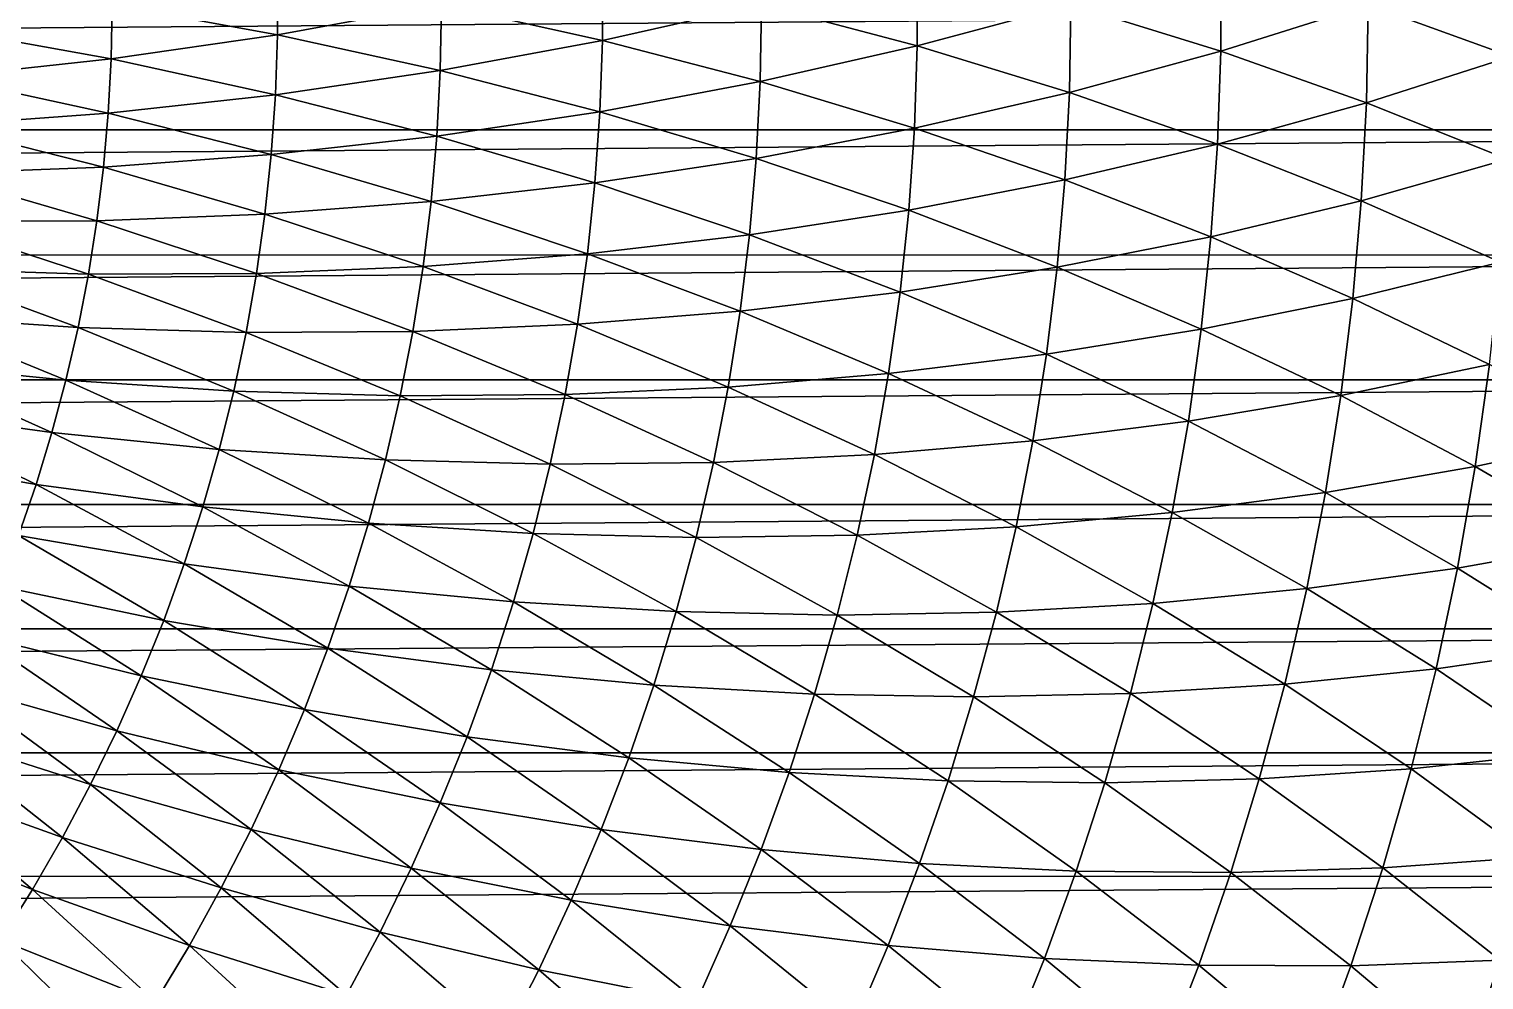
# Model space of a CAD drawing. Header units: millimetres. Extents: x -3250 to 5350, y -3250 to 3250.
# Drawn here: x 4784 to 5015.8, y -155.3 to -3.9 of the extents above; entities that cross this region are included whole.
import ezdxf

# ---------------------------------------------------------------- set-up
doc = ezdxf.new("R2010")
doc.units = ezdxf.units.MM
doc.header["$MEASUREMENT"] = 0
doc.layers.add('MESH_3D', color=2, linetype='CONTINUOUS')

msp = doc.modelspace()

# ---------------------------------------------------------------- linework, layer by layer
at = {"layer": 'MESH_3D'}
for points in [[(4950, 0, 26192.82), (4973.87, -7.4, 26178.44), (4973.87, 7.4, 26178.44)], [(4973.87, 7.4, 26178.44), (4973.87, -7.4, 26178.44), (4997.35, 0, 26163.23)], [(4997.35, 0, 26163.23), (5020.16, -8.21, 26147.21), (5020.16, 8.21, 26147.21)], [(4797.21, 0, 26260.85), (4823.57, -4.78, 26251.75), (4823.57, 4.78, 26251.75)], [(4823.57, 4.78, 26251.75), (4823.57, -4.78, 26251.75), (4849.69, 0, 26241.75)], [(4849.69, 0, 26241.75), (4875.34, -5.68, 26230.84), (4875.34, 5.68, 26230.84)], [(4875.34, 5.68, 26230.84), (4875.34, -5.68, 26230.84), (4900.7, 0, 26219.04)], [(4900.7, 0, 26219.04), (4925.52, -6.55, 26206.36), (4925.52, 6.55, 26206.36)], [(4925.52, 6.55, 26206.36), (4925.52, -6.55, 26206.36), (4950, 0, 26192.82)], [(4770.48, -3.85, 26269.01), (4797.06, -8.63, 26260.85), (4797.21, 0, 26260.85)], [(4797.21, 0, 26260.85), (4797.06, -8.63, 26260.85), (4823.57, -4.78, 26251.75)], [(4823.57, -4.78, 26251.75), (4849.5, -10.46, 26241.75), (4849.69, 0, 26241.75)], [(4849.69, 0, 26241.75), (4849.5, -10.46, 26241.75), (4875.34, -5.68, 26230.84)], [(4875.34, -5.68, 26230.84), (4900.48, -12.24, 26219.04), (4900.7, 0, 26219.04)], [(4900.7, 0, 26219.04), (4900.48, -12.24, 26219.04), (4925.52, -6.55, 26206.36)], [(4925.52, -6.55, 26206.36), (4949.76, -13.96, 26192.82), (4950, 0, 26192.82)], [(4950, 0, 26192.82), (4949.76, -13.96, 26192.82), (4973.87, -7.4, 26178.44)], [(4973.87, -7.4, 26178.44), (4997.08, -15.61, 26163.23), (4997.35, 0, 26163.23)], [(4997.35, 0, 26163.23), (4997.08, -15.61, 26163.23), (5020.16, -8.21, 26147.21)], [(2706.27, -19.86, 824.79), (5256.49, 0, 5624.68), (5256.27, -19.94, 5624.79)], [(2706.27, -19.86, 824.79), (2706.49, 0, 824.68), (5256.49, 0, 5624.68)], [(4770.48, -3.85, 26269.01), (4770.21, -11.54, 26269.01), (4797.06, -8.63, 26260.85)], [(4797.06, -8.63, 26260.85), (4823.24, -14.32, 26251.75), (4823.57, -4.78, 26251.75)], [(4823.57, -4.78, 26251.75), (4823.24, -14.32, 26251.75), (4849.5, -10.46, 26241.75)], [(4849.5, -10.46, 26241.75), (4874.94, -17.03, 26230.84), (4875.34, -5.68, 26230.84)], [(4875.34, -5.68, 26230.84), (4874.94, -17.03, 26230.84), (4900.48, -12.24, 26219.04)], [(4900.48, -12.24, 26219.04), (4925.06, -19.66, 26206.36), (4925.52, -6.55, 26206.36)], [(4925.52, -6.55, 26206.36), (4925.06, -19.66, 26206.36), (4949.76, -13.96, 26192.82)], [(4770.21, -11.54, 26269.01), (4796.61, -17.24, 26260.85), (4797.06, -8.63, 26260.85)], [(4797.06, -8.63, 26260.85), (4796.61, -17.24, 26260.85), (4823.24, -14.32, 26251.75)], [(4949.76, -13.96, 26192.82), (4973.35, -22.19, 26178.44), (4973.87, -7.4, 26178.44)], [(4973.87, -7.4, 26178.44), (4973.35, -22.19, 26178.44), (4997.08, -15.61, 26163.23)], [(4997.08, -15.61, 26163.23), (5019.58, -24.61, 26147.21), (5020.16, -8.21, 26147.21)], [(4770.21, -11.54, 26269.01), (4769.67, -19.22, 26269.01), (4796.61, -17.24, 26260.85)], [(4823.24, -14.32, 26251.75), (4848.96, -20.9, 26241.75), (4849.5, -10.46, 26241.75)], [(4849.5, -10.46, 26241.75), (4848.96, -20.9, 26241.75), (4874.94, -17.03, 26230.84)], [(4874.94, -17.03, 26230.84), (4899.84, -24.46, 26219.04), (4900.48, -12.24, 26219.04)], [(4900.48, -12.24, 26219.04), (4899.84, -24.46, 26219.04), (4925.06, -19.66, 26206.36)], [(4796.61, -17.24, 26260.85), (4822.57, -23.85, 26251.75), (4823.24, -14.32, 26251.75)], [(4823.24, -14.32, 26251.75), (4822.57, -23.85, 26251.75), (4848.96, -20.9, 26241.75)], [(4925.06, -19.66, 26206.36), (4949.03, -27.9, 26192.82), (4949.76, -13.96, 26192.82)], [(4949.76, -13.96, 26192.82), (4949.03, -27.9, 26192.82), (4973.35, -22.19, 26178.44)], [(4973.35, -22.19, 26178.44), (4996.26, -31.21, 26163.23), (4997.08, -15.61, 26163.23)], [(4997.08, -15.61, 26163.23), (4996.26, -31.21, 26163.23), (5019.58, -24.61, 26147.21)], [(4769.67, -19.22, 26269.01), (4795.86, -25.84, 26260.85), (4796.61, -17.24, 26260.85)], [(4796.61, -17.24, 26260.85), (4795.86, -25.84, 26260.85), (4822.57, -23.85, 26251.75)], [(4848.96, -20.9, 26241.75), (4874.15, -28.36, 26230.84), (4874.94, -17.03, 26230.84)], [(4874.94, -17.03, 26230.84), (4874.15, -28.36, 26230.84), (4899.84, -24.46, 26219.04)], [(2705.62, -39.71, 825.14), (2706.27, -19.86, 824.79), (5256.27, -19.94, 5624.79)], [(2705.62, -39.71, 825.14), (5256.27, -19.94, 5624.79), (5255.61, -39.88, 5625.14)], [(4769.67, -19.22, 26269.01), (4768.87, -26.87, 26269.01), (4795.86, -25.84, 26260.85)], [(4899.84, -24.46, 26219.04), (4924.15, -32.73, 26206.36), (4925.06, -19.66, 26206.36)], [(4925.06, -19.66, 26206.36), (4924.15, -32.73, 26206.36), (4949.03, -27.9, 26192.82)], [(4822.57, -23.85, 26251.75), (4848.04, -31.33, 26241.75), (4848.96, -20.9, 26241.75)], [(4848.96, -20.9, 26241.75), (4848.04, -31.33, 26241.75), (4874.15, -28.36, 26230.84)], [(4949.03, -27.9, 26192.82), (4972.32, -36.95, 26178.44), (4973.35, -22.19, 26178.44)], [(4973.35, -22.19, 26178.44), (4972.32, -36.95, 26178.44), (4996.26, -31.21, 26163.23)], [(4795.86, -25.84, 26260.85), (4821.58, -33.35, 26251.75), (4822.57, -23.85, 26251.75)], [(4822.57, -23.85, 26251.75), (4821.58, -33.35, 26251.75), (4848.04, -31.33, 26241.75)], [(4874.15, -28.36, 26230.84), (4898.78, -36.66, 26219.04), (4899.84, -24.46, 26219.04)], [(4899.84, -24.46, 26219.04), (4898.78, -36.66, 26219.04), (4924.15, -32.73, 26206.36)], [(4996.26, -31.21, 26163.23), (5018.44, -40.98, 26147.21), (5019.58, -24.61, 26147.21)], [(4768.87, -26.87, 26269.01), (4767.8, -34.5, 26269.01), (4794.81, -34.41, 26260.85)], [(4768.87, -26.87, 26269.01), (4794.81, -34.41, 26260.85), (4795.86, -25.84, 26260.85)], [(4795.86, -25.84, 26260.85), (4794.81, -34.41, 26260.85), (4821.58, -33.35, 26251.75)], [(4848.04, -31.33, 26241.75), (4872.96, -39.65, 26230.84), (4874.15, -28.36, 26230.84)], [(4874.15, -28.36, 26230.84), (4872.96, -39.65, 26230.84), (4898.78, -36.66, 26219.04)], [(4924.15, -32.73, 26206.36), (4947.81, -41.81, 26192.82), (4949.03, -27.9, 26192.82)], [(4949.03, -27.9, 26192.82), (4947.81, -41.81, 26192.82), (4972.32, -36.95, 26178.44)], [(4821.58, -33.35, 26251.75), (4846.77, -41.71, 26241.75), (4848.04, -31.33, 26241.75)], [(4848.04, -31.33, 26241.75), (4846.77, -41.71, 26241.75), (4872.96, -39.65, 26230.84)], [(4972.32, -36.95, 26178.44), (4994.9, -46.76, 26163.23), (4996.26, -31.21, 26163.23)], [(4996.26, -31.21, 26163.23), (4994.9, -46.76, 26163.23), (5018.44, -40.98, 26147.21)], [(4767.8, -34.5, 26269.01), (4766.46, -42.08, 26269.01), (4793.46, -42.93, 26260.85)], [(4767.8, -34.5, 26269.01), (4793.46, -42.93, 26260.85), (4794.81, -34.41, 26260.85)], [(4794.81, -34.41, 26260.85), (4793.46, -42.93, 26260.85), (4820.25, -42.8, 26251.75)], [(4794.81, -34.41, 26260.85), (4820.25, -42.8, 26251.75), (4821.58, -33.35, 26251.75)], [(4821.58, -33.35, 26251.75), (4820.25, -42.8, 26251.75), (4846.77, -41.71, 26241.75)], [(4898.78, -36.66, 26219.04), (4922.78, -45.77, 26206.36), (4924.15, -32.73, 26206.36)], [(4924.15, -32.73, 26206.36), (4922.78, -45.77, 26206.36), (4947.81, -41.81, 26192.82)], [(4872.96, -39.65, 26230.84), (4897.28, -48.81, 26219.04), (4898.78, -36.66, 26219.04)], [(4898.78, -36.66, 26219.04), (4897.28, -48.81, 26219.04), (4922.78, -45.77, 26206.36)], [(4947.81, -41.81, 26192.82), (4970.78, -51.66, 26178.44), (4972.32, -36.95, 26178.44)], [(4972.32, -36.95, 26178.44), (4970.78, -51.66, 26178.44), (4994.9, -46.76, 26163.23)], [(2704.53, -59.54, 825.72), (2705.62, -39.71, 825.14), (5255.61, -39.88, 5625.14)], [(2704.53, -59.54, 825.72), (5255.61, -39.88, 5625.14), (5254.52, -59.78, 5625.73)], [(4820.25, -42.8, 26251.75), (4845.13, -52.04, 26241.75), (4846.77, -41.71, 26241.75)], [(4846.77, -41.71, 26241.75), (4845.13, -52.04, 26241.75), (4871.38, -50.9, 26230.84)], [(4846.77, -41.71, 26241.75), (4871.38, -50.9, 26230.84), (4872.96, -39.65, 26230.84)], [(4872.96, -39.65, 26230.84), (4871.38, -50.9, 26230.84), (4897.28, -48.81, 26219.04)], [(4994.9, -46.76, 26163.23), (5016.72, -57.31, 26147.21), (5018.44, -40.98, 26147.21)], [(4766.46, -42.08, 26269.01), (4764.86, -49.6, 26269.01), (4791.81, -51.4, 26260.85)], [(4766.46, -42.08, 26269.01), (4791.81, -51.4, 26260.85), (4793.46, -42.93, 26260.85)], [(4793.46, -42.93, 26260.85), (4791.81, -51.4, 26260.85), (4818.59, -52.21, 26251.75)], [(4793.46, -42.93, 26260.85), (4818.59, -52.21, 26251.75), (4820.25, -42.8, 26251.75)], [(4820.25, -42.8, 26251.75), (4818.59, -52.21, 26251.75), (4845.13, -52.04, 26241.75)], [(4922.78, -45.77, 26206.36), (4946.11, -55.67, 26192.82), (4947.81, -41.81, 26192.82)], [(4947.81, -41.81, 26192.82), (4946.11, -55.67, 26192.82), (4970.78, -51.66, 26178.44)], [(4897.28, -48.81, 26219.04), (4920.95, -58.75, 26206.36), (4922.78, -45.77, 26206.36)], [(4922.78, -45.77, 26206.36), (4920.95, -58.75, 26206.36), (4946.11, -55.67, 26192.82)], [(4970.78, -51.66, 26178.44), (4993, -62.26, 26163.23), (4994.9, -46.76, 26163.23)], [(4994.9, -46.76, 26163.23), (4993, -62.26, 26163.23), (5016.72, -57.31, 26147.21)], [(4764.86, -49.6, 26269.01), (4763, -57.07, 26269.01), (4789.87, -59.81, 26260.85)], [(4764.86, -49.6, 26269.01), (4789.87, -59.81, 26260.85), (4791.81, -51.4, 26260.85)], [(4845.13, -52.04, 26241.75), (4869.41, -62.09, 26230.84), (4871.38, -50.9, 26230.84)], [(4871.38, -50.9, 26230.84), (4869.41, -62.09, 26230.84), (4895.37, -60.9, 26219.04)], [(4871.38, -50.9, 26230.84), (4895.37, -60.9, 26219.04), (4897.28, -48.81, 26219.04)], [(4897.28, -48.81, 26219.04), (4895.37, -60.9, 26219.04), (4920.95, -58.75, 26206.36)], [(4791.81, -51.4, 26260.85), (4789.87, -59.81, 26260.85), (4816.6, -61.55, 26251.75)], [(4791.81, -51.4, 26260.85), (4816.6, -61.55, 26251.75), (4818.59, -52.21, 26251.75)], [(4818.59, -52.21, 26251.75), (4816.6, -61.55, 26251.75), (4843.14, -62.31, 26241.75)], [(4818.59, -52.21, 26251.75), (4843.14, -62.31, 26241.75), (4845.13, -52.04, 26241.75)], [(4845.13, -52.04, 26241.75), (4843.14, -62.31, 26241.75), (4869.41, -62.09, 26230.84)], [(4946.11, -55.67, 26192.82), (4968.72, -66.32, 26178.44), (4970.78, -51.66, 26178.44)], [(4970.78, -51.66, 26178.44), (4968.72, -66.32, 26178.44), (4993, -62.26, 26163.23)], [(4763, -57.07, 26269.01), (4760.87, -64.47, 26269.01), (4787.64, -68.14, 26260.85)], [(4763, -57.07, 26269.01), (4787.64, -68.14, 26260.85), (4789.87, -59.81, 26260.85)], [(4920.95, -58.75, 26206.36), (4943.92, -69.46, 26192.82), (4946.11, -55.67, 26192.82)], [(4946.11, -55.67, 26192.82), (4943.92, -69.46, 26192.82), (4968.72, -66.32, 26178.44)], [(4993, -62.26, 26163.23), (5014.44, -73.56, 26147.21), (5016.72, -57.31, 26147.21)], [(5016.72, -57.31, 26147.21), (5014.44, -73.56, 26147.21), (5037.74, -68.55, 26130.41)], [(2703.01, -79.33, 826.53), (2704.53, -59.54, 825.72), (5254.52, -59.78, 5625.73)], [(2703.01, -79.33, 826.53), (5254.52, -59.78, 5625.73), (5252.98, -79.65, 5626.54)], [(4789.87, -59.81, 26260.85), (4787.64, -68.14, 26260.85), (4814.29, -70.82, 26251.75)], [(4789.87, -59.81, 26260.85), (4814.29, -70.82, 26251.75), (4816.6, -61.55, 26251.75)], [(4895.37, -60.9, 26219.04), (4918.68, -71.66, 26206.36), (4920.95, -58.75, 26206.36)], [(4920.95, -58.75, 26206.36), (4918.68, -71.66, 26206.36), (4943.92, -69.46, 26192.82)], [(4816.6, -61.55, 26251.75), (4814.29, -70.82, 26251.75), (4840.78, -72.5, 26241.75)], [(4816.6, -61.55, 26251.75), (4840.78, -72.5, 26241.75), (4843.14, -62.31, 26241.75)], [(4843.14, -62.31, 26241.75), (4840.78, -72.5, 26241.75), (4867.05, -73.2, 26230.84)], [(4843.14, -62.31, 26241.75), (4867.05, -73.2, 26230.84), (4869.41, -62.09, 26230.84)], [(4869.41, -62.09, 26230.84), (4867.05, -73.2, 26230.84), (4893.03, -72.91, 26219.04)], [(4869.41, -62.09, 26230.84), (4893.03, -72.91, 26219.04), (4895.37, -60.9, 26219.04)], [(4895.37, -60.9, 26219.04), (4893.03, -72.91, 26219.04), (4918.68, -71.66, 26206.36)], [(4968.72, -66.32, 26178.44), (4990.56, -77.68, 26163.23), (4993, -62.26, 26163.23)], [(4993, -62.26, 26163.23), (4990.56, -77.68, 26163.23), (5014.44, -73.56, 26147.21)], [(4760.87, -64.47, 26269.01), (4758.5, -71.79, 26269.01), (4785.11, -76.39, 26260.85)], [(4760.87, -64.47, 26269.01), (4785.11, -76.39, 26260.85), (4787.64, -68.14, 26260.85)], [(4943.92, -69.46, 26192.82), (4966.15, -80.89, 26178.44), (4968.72, -66.32, 26178.44)], [(4968.72, -66.32, 26178.44), (4966.15, -80.89, 26178.44), (4990.56, -77.68, 26163.23)], [(4787.64, -68.14, 26260.85), (4785.11, -76.39, 26260.85), (4811.66, -80, 26251.75)], [(4787.64, -68.14, 26260.85), (4811.66, -80, 26251.75), (4814.29, -70.82, 26251.75)], [(4918.68, -71.66, 26206.36), (4941.26, -83.16, 26192.82), (4943.92, -69.46, 26192.82)], [(4943.92, -69.46, 26192.82), (4941.26, -83.16, 26192.82), (4966.15, -80.89, 26178.44)], [(5014.44, -73.56, 26147.21), (5035.05, -85.53, 26130.41), (5037.74, -68.55, 26130.41)], [(4758.5, -71.79, 26269.01), (4782.3, -84.55, 26260.85), (4785.11, -76.39, 26260.85)], [(4814.29, -70.82, 26251.75), (4811.66, -80, 26251.75), (4838.08, -82.6, 26241.75)], [(4814.29, -70.82, 26251.75), (4838.08, -82.6, 26241.75), (4840.78, -72.5, 26241.75)], [(4893.03, -72.91, 26219.04), (4915.95, -84.49, 26206.36), (4918.68, -71.66, 26206.36)], [(4918.68, -71.66, 26206.36), (4915.95, -84.49, 26206.36), (4941.26, -83.16, 26192.82)], [(4840.78, -72.5, 26241.75), (4838.08, -82.6, 26241.75), (4864.3, -84.22, 26230.84)], [(4840.78, -72.5, 26241.75), (4864.3, -84.22, 26230.84), (4867.05, -73.2, 26230.84)], [(4867.05, -73.2, 26230.84), (4864.3, -84.22, 26230.84), (4890.28, -84.84, 26219.04)], [(4867.05, -73.2, 26230.84), (4890.28, -84.84, 26219.04), (4893.03, -72.91, 26219.04)], [(4893.03, -72.91, 26219.04), (4890.28, -84.84, 26219.04), (4915.95, -84.49, 26206.36)], [(4990.56, -77.68, 26163.23), (5011.59, -89.72, 26147.21), (5014.44, -73.56, 26147.21)], [(5014.44, -73.56, 26147.21), (5011.59, -89.72, 26147.21), (5035.05, -85.53, 26130.41)], [(4785.11, -76.39, 26260.85), (4782.3, -84.55, 26260.85), (4808.71, -89.08, 26251.75)], [(4785.11, -76.39, 26260.85), (4808.71, -89.08, 26251.75), (4811.66, -80, 26251.75)], [(4966.15, -80.89, 26178.44), (4987.58, -93.01, 26163.23), (4990.56, -77.68, 26163.23)], [(4990.56, -77.68, 26163.23), (4987.58, -93.01, 26163.23), (5011.59, -89.72, 26147.21)], [(2701.05, -99.07, 827.56), (2703.01, -79.33, 826.53), (5252.98, -79.65, 5626.54)], [(2701.05, -99.07, 827.56), (5252.98, -79.65, 5626.54), (5251.01, -99.47, 5627.59)], [(4811.66, -80, 26251.75), (4808.71, -89.08, 26251.75), (4835.02, -92.61, 26241.75)], [(4811.66, -80, 26251.75), (4835.02, -92.61, 26241.75), (4838.08, -82.6, 26241.75)], [(4941.26, -83.16, 26192.82), (4963.07, -95.36, 26178.44), (4966.15, -80.89, 26178.44)], [(4966.15, -80.89, 26178.44), (4963.07, -95.36, 26178.44), (4987.58, -93.01, 26163.23)], [(4838.08, -82.6, 26241.75), (4835.02, -92.61, 26241.75), (4861.17, -95.13, 26230.84)], [(4838.08, -82.6, 26241.75), (4861.17, -95.13, 26230.84), (4864.3, -84.22, 26230.84)], [(4915.95, -84.49, 26206.36), (4938.12, -96.77, 26192.82), (4941.26, -83.16, 26192.82)], [(4941.26, -83.16, 26192.82), (4938.12, -96.77, 26192.82), (4963.07, -95.36, 26178.44)], [(4782.3, -84.55, 26260.85), (4779.21, -92.61, 26260.85), (4805.44, -98.06, 26251.75)], [(4782.3, -84.55, 26260.85), (4805.44, -98.06, 26251.75), (4808.71, -89.08, 26251.75)], [(4864.3, -84.22, 26230.84), (4861.17, -95.13, 26230.84), (4887.11, -96.67, 26219.04)], [(4864.3, -84.22, 26230.84), (4887.11, -96.67, 26219.04), (4890.28, -84.84, 26219.04)], [(4890.28, -84.84, 26219.04), (4887.11, -96.67, 26219.04), (4912.78, -97.21, 26206.36)], [(4890.28, -84.84, 26219.04), (4912.78, -97.21, 26206.36), (4915.95, -84.49, 26206.36)], [(4915.95, -84.49, 26206.36), (4912.78, -97.21, 26206.36), (4938.12, -96.77, 26192.82)], [(5011.59, -89.72, 26147.21), (5031.77, -102.4, 26130.41), (5035.05, -85.53, 26130.41)], [(4808.71, -89.08, 26251.75), (4805.44, -98.06, 26251.75), (4831.61, -102.5, 26241.75)], [(4808.71, -89.08, 26251.75), (4831.61, -102.5, 26241.75), (4835.02, -92.61, 26241.75)], [(4987.58, -93.01, 26163.23), (5008.18, -105.78, 26147.21), (5011.59, -89.72, 26147.21)], [(5011.59, -89.72, 26147.21), (5008.18, -105.78, 26147.21), (5031.77, -102.4, 26130.41)], [(4779.21, -92.61, 26260.85), (4775.84, -100.55, 26260.85), (4801.86, -106.91, 26251.75)], [(4779.21, -92.61, 26260.85), (4801.86, -106.91, 26251.75), (4805.44, -98.06, 26251.75)], [(4835.02, -92.61, 26241.75), (4831.61, -102.5, 26241.75), (4857.66, -105.94, 26230.84)], [(4835.02, -92.61, 26241.75), (4857.66, -105.94, 26230.84), (4861.17, -95.13, 26230.84)], [(4963.07, -95.36, 26178.44), (4984.07, -108.22, 26163.23), (4987.58, -93.01, 26163.23)], [(4987.58, -93.01, 26163.23), (4984.07, -108.22, 26163.23), (5008.18, -105.78, 26147.21)], [(4861.17, -95.13, 26230.84), (4857.66, -105.94, 26230.84), (4883.53, -108.37, 26219.04)], [(4861.17, -95.13, 26230.84), (4883.53, -108.37, 26219.04), (4887.11, -96.67, 26219.04)], [(4887.11, -96.67, 26219.04), (4883.53, -108.37, 26219.04), (4909.17, -109.81, 26206.36)], [(4887.11, -96.67, 26219.04), (4909.17, -109.81, 26206.36), (4912.78, -97.21, 26206.36)], [(4912.78, -97.21, 26206.36), (4909.17, -109.81, 26206.36), (4934.5, -110.25, 26192.82)], [(4912.78, -97.21, 26206.36), (4934.5, -110.25, 26192.82), (4938.12, -96.77, 26192.82)], [(4938.12, -96.77, 26192.82), (4934.5, -110.25, 26192.82), (4959.49, -109.72, 26178.44)], [(4938.12, -96.77, 26192.82), (4959.49, -109.72, 26178.44), (4963.07, -95.36, 26178.44)], [(4963.07, -95.36, 26178.44), (4959.49, -109.72, 26178.44), (4984.07, -108.22, 26163.23)], [(2698.67, -118.75, 828.83), (2701.05, -99.07, 827.56), (5251.01, -99.47, 5627.59)], [(2698.67, -118.75, 828.83), (5251.01, -99.47, 5627.59), (5248.6, -119.23, 5628.87)], [(4805.44, -98.06, 26251.75), (4801.86, -106.91, 26251.75), (4827.86, -112.26, 26241.75)], [(4805.44, -98.06, 26251.75), (4827.86, -112.26, 26241.75), (4831.61, -102.5, 26241.75)], [(4775.84, -100.55, 26260.85), (4772.19, -108.37, 26260.85), (4797.98, -115.64, 26251.75)], [(4775.84, -100.55, 26260.85), (4797.98, -115.64, 26251.75), (4801.86, -106.91, 26251.75)], [(4831.61, -102.5, 26241.75), (4827.86, -112.26, 26241.75), (4853.78, -116.61, 26230.84)], [(4831.61, -102.5, 26241.75), (4853.78, -116.61, 26230.84), (4857.66, -105.94, 26230.84)], [(5008.18, -105.78, 26147.21), (5027.9, -119.15, 26130.41), (5031.77, -102.4, 26130.41)], [(4857.66, -105.94, 26230.84), (4853.78, -116.61, 26230.84), (4879.55, -119.95, 26219.04)], [(4857.66, -105.94, 26230.84), (4879.55, -119.95, 26219.04), (4883.53, -108.37, 26219.04)], [(4984.07, -108.22, 26163.23), (5004.21, -121.7, 26147.21), (5008.18, -105.78, 26147.21)], [(5008.18, -105.78, 26147.21), (5004.21, -121.7, 26147.21), (5027.9, -119.15, 26130.41)], [(4772.19, -108.37, 26260.85), (4768.28, -116.06, 26260.85), (4793.79, -124.22, 26251.75)], [(4772.19, -108.37, 26260.85), (4793.79, -124.22, 26251.75), (4797.98, -115.64, 26251.75)], [(4801.86, -106.91, 26251.75), (4797.98, -115.64, 26251.75), (4823.78, -121.89, 26241.75)], [(4801.86, -106.91, 26251.75), (4823.78, -121.89, 26241.75), (4827.86, -112.26, 26241.75)], [(4883.53, -108.37, 26219.04), (4879.55, -119.95, 26219.04), (4905.12, -122.28, 26206.36)], [(4883.53, -108.37, 26219.04), (4905.12, -122.28, 26206.36), (4909.17, -109.81, 26206.36)], [(4959.49, -109.72, 26178.44), (4980.02, -123.31, 26163.23), (4984.07, -108.22, 26163.23)], [(4984.07, -108.22, 26163.23), (4980.02, -123.31, 26163.23), (5004.21, -121.7, 26147.21)], [(4909.17, -109.81, 26206.36), (4905.12, -122.28, 26206.36), (4930.42, -123.61, 26192.82)], [(4909.17, -109.81, 26206.36), (4930.42, -123.61, 26192.82), (4934.5, -110.25, 26192.82)], [(4934.5, -110.25, 26192.82), (4930.42, -123.61, 26192.82), (4955.41, -123.95, 26178.44)], [(4934.5, -110.25, 26192.82), (4955.41, -123.95, 26178.44), (4959.49, -109.72, 26178.44)], [(4959.49, -109.72, 26178.44), (4955.41, -123.95, 26178.44), (4980.02, -123.31, 26163.23)], [(4827.86, -112.26, 26241.75), (4823.78, -121.89, 26241.75), (4849.52, -127.14, 26230.84)], [(4827.86, -112.26, 26241.75), (4849.52, -127.14, 26230.84), (4853.78, -116.61, 26230.84)], [(4797.98, -115.64, 26251.75), (4793.79, -124.22, 26251.75), (4819.36, -131.37, 26241.75)], [(4797.98, -115.64, 26251.75), (4819.36, -131.37, 26241.75), (4823.78, -121.89, 26241.75)], [(4768.28, -116.06, 26260.85), (4764.09, -123.61, 26260.85), (4789.31, -132.65, 26251.75)], [(4768.28, -116.06, 26260.85), (4789.31, -132.65, 26251.75), (4793.79, -124.22, 26251.75)], [(4853.78, -116.61, 26230.84), (4849.52, -127.14, 26230.84), (4875.16, -131.37, 26219.04)], [(4853.78, -116.61, 26230.84), (4875.16, -131.37, 26219.04), (4879.55, -119.95, 26219.04)], [(2695.85, -138.36, 830.33), (2698.67, -118.75, 828.83), (5248.6, -119.23, 5628.87)], [(2695.85, -138.36, 830.33), (5248.6, -119.23, 5628.87), (5245.76, -138.92, 5630.38)], [(4879.55, -119.95, 26219.04), (4875.16, -131.37, 26219.04), (4900.63, -134.59, 26206.36)], [(4879.55, -119.95, 26219.04), (4900.63, -134.59, 26206.36), (4905.12, -122.28, 26206.36)], [(5004.21, -121.7, 26147.21), (5023.45, -135.76, 26130.41), (5027.9, -119.15, 26130.41)], [(4823.78, -121.89, 26241.75), (4819.36, -131.37, 26241.75), (4844.9, -137.52, 26230.84)], [(4823.78, -121.89, 26241.75), (4844.9, -137.52, 26230.84), (4849.52, -127.14, 26230.84)], [(4905.12, -122.28, 26206.36), (4900.63, -134.59, 26206.36), (4925.88, -136.81, 26192.82)], [(4905.12, -122.28, 26206.36), (4925.88, -136.81, 26192.82), (4930.42, -123.61, 26192.82)], [(4980.02, -123.31, 26163.23), (4999.68, -137.48, 26147.21), (5004.21, -121.7, 26147.21)], [(5004.21, -121.7, 26147.21), (4999.68, -137.48, 26147.21), (5023.45, -135.76, 26130.41)], [(4764.09, -123.61, 26260.85), (4759.65, -131, 26260.85), (4784.53, -140.92, 26251.75)], [(4764.09, -123.61, 26260.85), (4784.53, -140.92, 26251.75), (4789.31, -132.65, 26251.75)], [(4793.79, -124.22, 26251.75), (4789.31, -132.65, 26251.75), (4814.61, -140.69, 26241.75)], [(4793.79, -124.22, 26251.75), (4814.61, -140.69, 26241.75), (4819.36, -131.37, 26241.75)], [(4930.42, -123.61, 26192.82), (4925.88, -136.81, 26192.82), (4950.84, -138.02, 26178.44)], [(4930.42, -123.61, 26192.82), (4950.84, -138.02, 26178.44), (4955.41, -123.95, 26178.44)], [(4955.41, -123.95, 26178.44), (4950.84, -138.02, 26178.44), (4975.46, -138.24, 26163.23)], [(4955.41, -123.95, 26178.44), (4975.46, -138.24, 26163.23), (4980.02, -123.31, 26163.23)], [(4980.02, -123.31, 26163.23), (4975.46, -138.24, 26163.23), (4999.68, -137.48, 26147.21)], [(4849.52, -127.14, 26230.84), (4844.9, -137.52, 26230.84), (4870.38, -142.64, 26219.04)], [(4849.52, -127.14, 26230.84), (4870.38, -142.64, 26219.04), (4875.16, -131.37, 26219.04)], [(4759.65, -131, 26260.85), (4779.47, -149.02, 26251.75), (4784.53, -140.92, 26251.75)], [(4819.36, -131.37, 26241.75), (4814.61, -140.69, 26241.75), (4839.92, -147.72, 26230.84)], [(4819.36, -131.37, 26241.75), (4839.92, -147.72, 26230.84), (4844.9, -137.52, 26230.84)], [(4875.16, -131.37, 26219.04), (4870.38, -142.64, 26219.04), (4895.72, -146.75, 26206.36)], [(4875.16, -131.37, 26219.04), (4895.72, -146.75, 26206.36), (4900.63, -134.59, 26206.36)], [(4789.31, -132.65, 26251.75), (4784.53, -140.92, 26251.75), (4809.54, -149.84, 26241.75)], [(4789.31, -132.65, 26251.75), (4809.54, -149.84, 26241.75), (4814.61, -140.69, 26241.75)], [(4900.63, -134.59, 26206.36), (4895.72, -146.75, 26206.36), (4920.87, -149.84, 26192.82)], [(4900.63, -134.59, 26206.36), (4920.87, -149.84, 26192.82), (4925.88, -136.81, 26192.82)], [(4999.68, -137.48, 26147.21), (5018.42, -152.2, 26130.41), (5023.45, -135.76, 26130.41)], [(2692.6, -157.88, 832.06), (2695.85, -138.36, 830.33), (5245.76, -138.92, 5630.38)], [(2692.6, -157.88, 832.06), (5245.76, -138.92, 5630.38), (5242.48, -158.52, 5632.12)], [(4844.9, -137.52, 26230.84), (4839.92, -147.72, 26230.84), (4865.2, -153.74, 26219.04)], [(4844.9, -137.52, 26230.84), (4865.2, -153.74, 26219.04), (4870.38, -142.64, 26219.04)], [(4925.88, -136.81, 26192.82), (4920.87, -149.84, 26192.82), (4945.78, -151.92, 26178.44)], [(4925.88, -136.81, 26192.82), (4945.78, -151.92, 26178.44), (4950.84, -138.02, 26178.44)], [(4950.84, -138.02, 26178.44), (4945.78, -151.92, 26178.44), (4970.38, -153, 26163.23)], [(4950.84, -138.02, 26178.44), (4970.38, -153, 26163.23), (4975.46, -138.24, 26163.23)], [(4975.46, -138.24, 26163.23), (4970.38, -153, 26163.23), (4994.61, -153.09, 26147.21)], [(4975.46, -138.24, 26163.23), (4994.61, -153.09, 26147.21), (4999.68, -137.48, 26147.21)], [(4999.68, -137.48, 26147.21), (4994.61, -153.09, 26147.21), (5018.42, -152.2, 26130.41)], [(4784.53, -140.92, 26251.75), (4779.47, -149.02, 26251.75), (4804.15, -158.81, 26241.75)], [(4784.53, -140.92, 26251.75), (4804.15, -158.81, 26241.75), (4809.54, -149.84, 26241.75)], [(4814.61, -140.69, 26241.75), (4809.54, -149.84, 26241.75), (4834.59, -157.75, 26230.84)], [(4814.61, -140.69, 26241.75), (4834.59, -157.75, 26230.84), (4839.92, -147.72, 26230.84)], [(4870.38, -142.64, 26219.04), (4865.2, -153.74, 26219.04), (4890.39, -158.73, 26206.36)], [(4870.38, -142.64, 26219.04), (4890.39, -158.73, 26206.36), (4895.72, -146.75, 26206.36)], [(4839.92, -147.72, 26230.84), (4834.59, -157.75, 26230.84), (4859.65, -164.64, 26219.04)], [(4839.92, -147.72, 26230.84), (4859.65, -164.64, 26219.04), (4865.2, -153.74, 26219.04)], [(4895.72, -146.75, 26206.36), (4890.39, -158.73, 26206.36), (4915.42, -162.69, 26192.82)], [(4895.72, -146.75, 26206.36), (4915.42, -162.69, 26192.82), (4920.87, -149.84, 26192.82)], [(4779.47, -149.02, 26251.75), (4774.13, -156.94, 26251.75), (4798.45, -167.58, 26241.75)], [(4779.47, -149.02, 26251.75), (4798.45, -167.58, 26241.75), (4804.15, -158.81, 26241.75)], [(4809.54, -149.84, 26241.75), (4804.15, -158.81, 26241.75), (4828.91, -167.59, 26230.84)], [(4809.54, -149.84, 26241.75), (4828.91, -167.59, 26230.84), (4834.59, -157.75, 26230.84)], [(4920.87, -149.84, 26192.82), (4915.42, -162.69, 26192.82), (4940.23, -165.64, 26178.44)], [(4920.87, -149.84, 26192.82), (4940.23, -165.64, 26178.44), (4945.78, -151.92, 26178.44)], [(4945.78, -151.92, 26178.44), (4940.23, -165.64, 26178.44), (4964.78, -167.58, 26163.23)], [(4945.78, -151.92, 26178.44), (4964.78, -167.58, 26163.23), (4970.38, -153, 26163.23)], [(4994.61, -153.09, 26147.21), (5012.83, -168.45, 26130.41), (5018.42, -152.2, 26130.41)], [(5018.42, -152.2, 26130.41), (5012.83, -168.45, 26130.41), (5036.21, -167.42, 26112.84)], [(4865.2, -153.74, 26219.04), (4859.65, -164.64, 26219.04), (4884.64, -170.51, 26206.36)], [(4865.2, -153.74, 26219.04), (4884.64, -170.51, 26206.36), (4890.39, -158.73, 26206.36)], [(4970.38, -153, 26163.23), (4964.78, -167.58, 26163.23), (4989, -168.51, 26147.21)], [(4970.38, -153, 26163.23), (4989, -168.51, 26147.21), (4994.61, -153.09, 26147.21)], [(4994.61, -153.09, 26147.21), (4989, -168.51, 26147.21), (5012.83, -168.45, 26130.41)]]:
    msp.add_3dface(points, dxfattribs=at)

doc.saveas('drawing.dxf')
